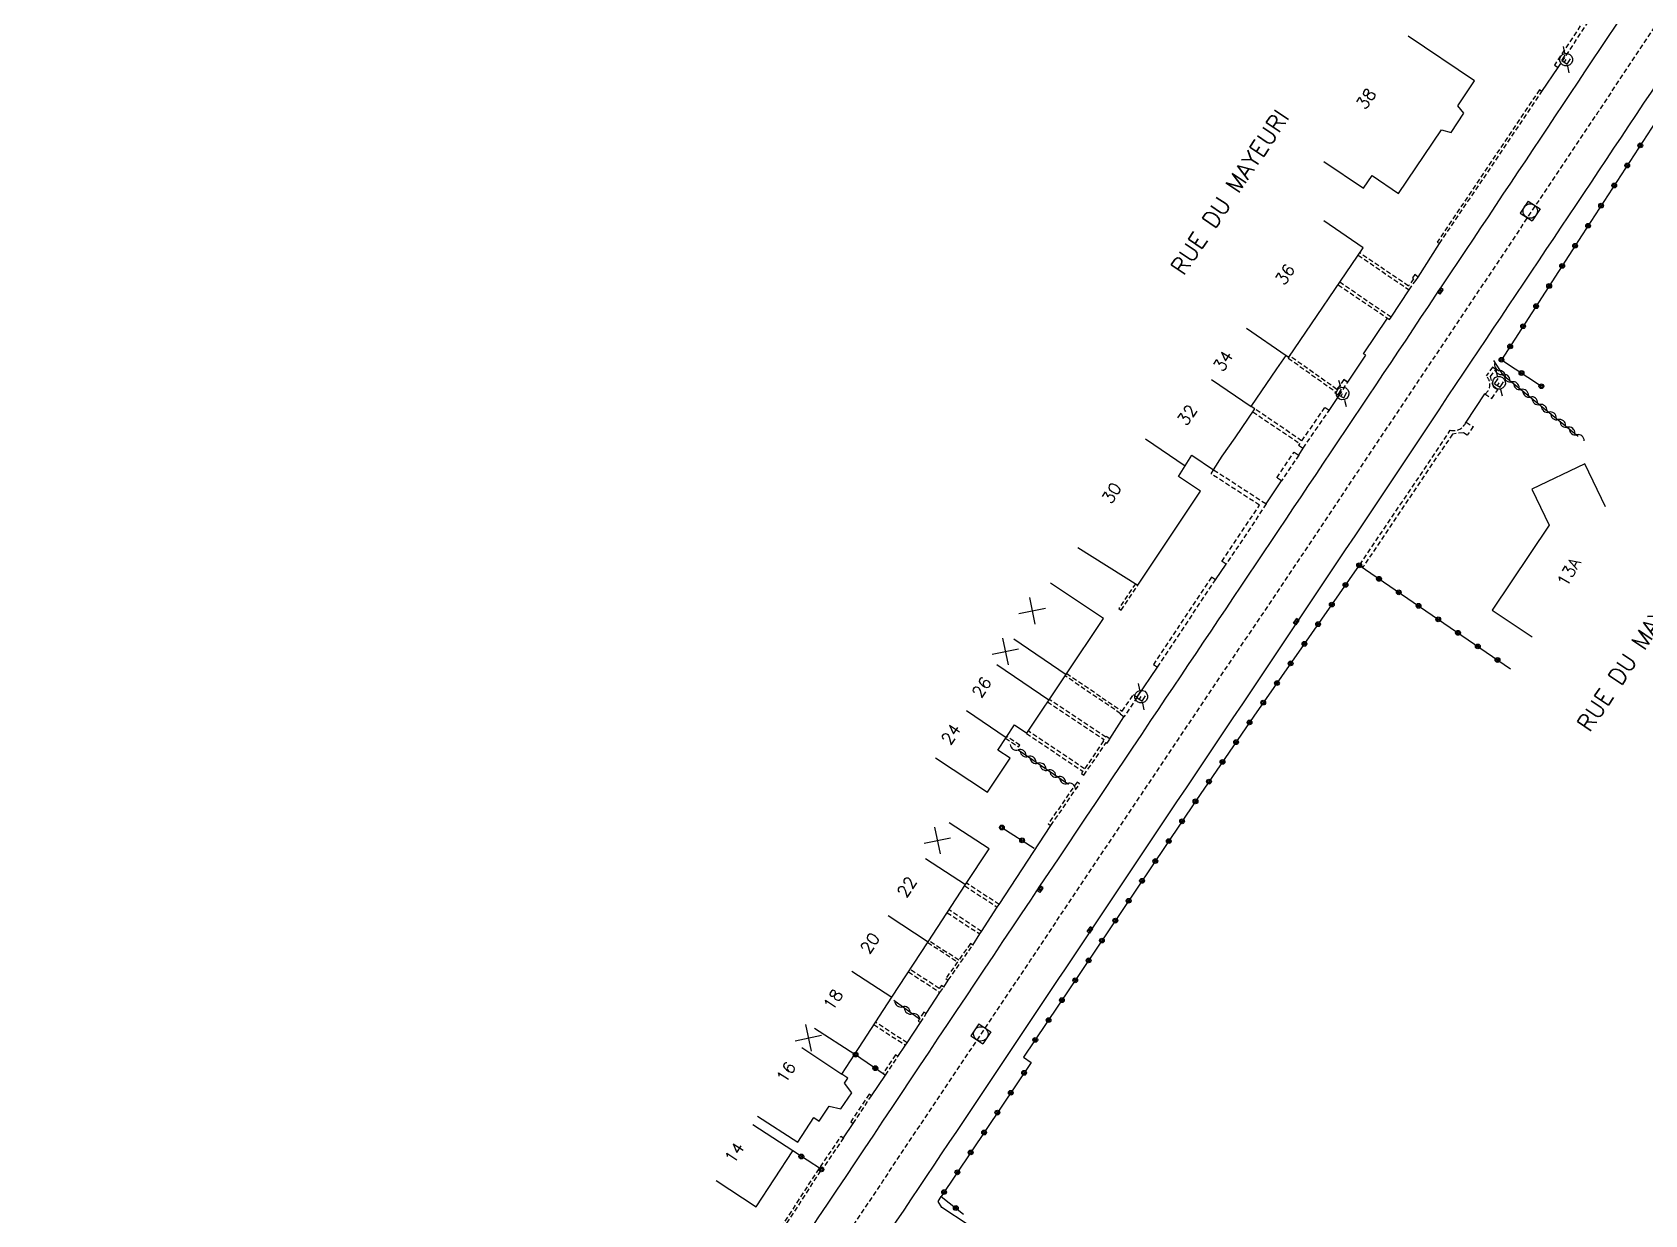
# Model space of a CAD drawing. Header units: millimetres. Extents: x 153000 to 154001, y 120000 to 121000.
# Drawn here: x 153360.4 to 153528.8, y 120659.3 to 120782.7 of the extents above; entities that cross this region are included whole.
import ezdxf
from ezdxf.enums import TextEntityAlignment as Align

# ---------------------------------------------------------------- set-up
doc = ezdxf.new("R2010")
doc.units = ezdxf.units.MM
doc.linetypes.add('DASHED', pattern=[0.75, 0.5, -0.25])
doc.layers.get('0').update_dxf_attribs({"linetype": 'CONTINUOUS'})
for name, color, linetype in [('W0001', 6, 'DASHED'), ('W0008', 7, 'CONTINUOUS'), ('W0100', 7, 'CONTINUOUS'), ('W0112', 1, 'DASHED'), ('W0310', 3, 'CONTINUOUS'), ('W0322', 7, 'CONTINUOUS'), ('W0334', 7, 'CONTINUOUS'), ('W0400', 7, 'CONTINUOUS'), ('W0420', 7, 'CONTINUOUS'), ('W0471', 7, 'CONTINUOUS'), ('W0989', 7, 'CONTINUOUS'), ('W0991', 7, 'CONTINUOUS'), ('W1102', 7, 'CONTINUOUS')]:
    doc.layers.add(name, color=color, linetype=linetype)
doc.styles.get("Standard").update_dxf_attribs({"font": 'romans.shx', "width": 0.85})

# ---------------------------------------------------------------- blocks, each defined once
blk = doc.blocks.new('t991o')
at = {"color": 0, "linetype": 'Continuous'}
for p, q in [((-1, 1), (1, -1)), ((-1, -1), (1, 1))]:
    blk.add_line(p, q, dxfattribs=at)
blk = doc.blocks.new('t322o')
at = {"color": 0, "linetype": 'Continuous'}
for radius in [0.25, 0.15]:
    blk.add_circle((0, 0), radius, dxfattribs=at)
blk = doc.blocks.new('t310o')
at = {"color": 0, "linetype": 'Continuous'}
for centre, start, end in [((-0.5, 0.38), 216.8699, 323.1304), ((0.5, -0.37), 36.8699, 143.1303)]:
    blk.add_arc(centre, 0.625, start, end, dxfattribs=at)
blk = doc.blocks.new('T471')
for p, q in [((-0.333334, 0.333334), (-0.333334, -0.333334)), ((-0.333334, 0.333334), (0.333334, 0.333334)), ((-0.333334, 0), (0, 0)), ((0.500001, 0.500001), (1.000002, 1.000002)), ((-0.500001, -0.500001), (-1.000002, -1.000002)), ((-0.333334, -0.333334), (0.333334, -0.333334))]:
    blk.add_line(p, q)
blk.add_ellipse((0, 0), major_axis=(0.471405, 0.471405), ratio=1, start_param=5.4977871438, end_param=11.780972451)
blk = doc.blocks.new('T420')
for p, q in [((0.75, 0.75), (-0.75, 0.75)), ((-0.75, 0.75), (-0.75, -0.75)), ((0.75, 0.75), (0.75, -0.75)), ((0.75, -0.75), (-0.75, -0.75))]:
    blk.add_line(p, q)
blk.add_ellipse((0, 0), major_axis=(-0.53, 0.53), ratio=1, start_param=3.926991, end_param=10.210176)
blk = doc.blocks.new('T400')
for p, q in [((-0.15, 0.3), (0.15, 0.3)), ((-0.15, -0.25), (-0.15, 0.3)), ((-0.15, 0.15), (0.15, 0.15)), ((-0.15, 0), (0.15, 0)), ((0.15, 0.3), (0.15, -0.25)), ((-0.15, -0.15), (0.15, -0.15)), ((-0.15, -0.25), (-0.15, -0.3)), ((-0.15, -0.3), (0.15, -0.3)), ((0.15, -0.3), (0.15, -0.25))]:
    blk.add_line(p, q)

msp = doc.modelspace()

# ---------------------------------------------------------------- linework, layer by layer
at = {"layer": 'W0001', "flags": 128}
msp.add_lwpolyline([(153363.28, 120534.06), (153365.13, 120536.8, -0.00033), (153418.42, 120616.6, -0.000932), (153480.1, 120708.93, 0.001108), (153530.18, 120783.77, -0.000172), (153583.94, 120864.22, -0.000373), (153641.59, 120950.59, 0.000476), (153666.96, 120988.67, -0.000171), (153674.48, 121000, -0.000171)], format="xyb", dxfattribs=at)
at = {"layer": 'W0008', "flags": 128}
msp.add_lwpolyline([(153360.37, 120536), (153362.24, 120538.72, -0.00033), (153415.53, 120618.52, -0.000932), (153477.22, 120710.87, 0.001108), (153527.29, 120785.7, -0.000172), (153581.06, 120866.14, -0.000373), (153638.71, 120952.52, 0.000476), (153664.06, 120990.59, -0.000142), (153670.32, 121000, -0.000142)], format="xyb", dxfattribs=at)
at = {"layer": 'W0008'}
msp.add_lwpolyline([(153365.91, 120531.75), (153367.18, 120533.62, 0.000108), (153406.1, 120591.9, 0.000419), (153431.82, 120630.43, -0.000269), (153456.93, 120667.99, 0.000637), (153476.99, 120698.01, 0.001586), (153508.28, 120744.78, 0.001159), (153533.41, 120782.36, 0.000114), (153548.92, 120805.52, -0.000413), (153595.83, 120875.74, 0.000653), (153620.79, 120913.12, 0.000704), (153645.75, 120950.48, -0.000181), (153676.81, 120997.11, -0.000009), (153678.73, 121000, -0.000009)], format="xyb", dxfattribs=at)
at = {"layer": 'W0100'}
for points in [[(153495.27, 120769.23), (153499.41, 120766.43), (153500.31, 120767.76), (153503.08, 120765.88), (153507.58, 120772.55), (153508.56, 120772.25), (153509.91, 120774.26), (153509.27, 120775.05), (153511.02, 120777.65), (153504.1, 120782.32)], [(153469.57, 120728.93), (153475.86, 120725), (153482.39, 120734.83), (153480.1, 120736.35), (153481.48, 120738.56), (153483.77, 120737.04), (153484.67, 120738.46), (153486, 120740.4), (153488.06, 120743.41), (153487.69, 120743.66), (153490.37, 120747.58), (153491.33, 120748.99), (153491.62, 120748.8), (153499.39, 120760.23), (153495.26, 120763.04)], [(153524.71, 120733.18), (153522.54, 120737.68), (153517.02, 120735.02), (153518.83, 120731.27), (153512.87, 120722.38), (153517.03, 120719.6)], [(153454.7, 120706.99), (153460.15, 120703.39), (153462.5, 120706.94), (153461.21, 120707.78), (153462.96, 120710.43), (153464.25, 120709.57), (153472.26, 120721.52), (153466.73, 120725.23)], [(153436.14, 120669.58), (153440.34, 120666.86), (153442.01, 120669.44), (153442.57, 120669.07), (153443.61, 120670.63), (153444.83, 120670.33), (153445.96, 120672.02), (153445.21, 120673.03), (153445.56, 120673.55), (153444.93, 120673.96), (153446.28, 120676.05), (153450.15, 120682.01), (153453.95, 120687.78), (153457.86, 120693.75), (153460.31, 120697.47), (153456.13, 120700.21)], [(153431.8, 120662.86), (153435.99, 120660.12), (153439.81, 120665.95), (153435.62, 120668.69)]]:
    msp.add_lwpolyline(points, dxfattribs=at)
at = {"layer": 'W0112'}
for points in [[(153524.54, 120787.14), (153519.37, 120779.28), (153519.76, 120779.03), (153524.93, 120786.89)], [(153517.81, 120776.72), (153507.12, 120760.82), (153507.37, 120760.66), (153518.06, 120776.55)], [(153492.65, 120738.59), (153490.85, 120735.89), (153490.37, 120736.21), (153492.18, 120738.9)], [(153484.64, 120727.48), (153488.57, 120733.35), (153483.5, 120736.62), (153483.77, 120737.04), (153489.27, 120733.49), (153485.06, 120727.2)], [(153483.53, 120725.85), (153477.5, 120716.74), (153477.92, 120716.46), (153483.95, 120725.57)], [(153466.77, 120699.92), (153469.76, 120704.26), (153469.5, 120704.45), (153466.5, 120700.1)], [(153453.15, 120679.35), (153453.75, 120680.29), (153453.49, 120680.45), (153452.9, 120679.51)], [(153449.5, 120673.86), (153450.78, 120675.81), (153450.53, 120675.98), (153449.25, 120674.03)], [(153446.11, 120668.81), (153448.03, 120671.71), (153447.78, 120671.87), (153445.86, 120668.98)], [(153445.09, 120667.33), (153442.94, 120664.11), (153442.69, 120664.28), (153444.84, 120667.49)], [(153442.52, 120664.08), (153437.73, 120656.69), (153437.98, 120656.52), (153442.77, 120663.92)]]:
    msp.add_lwpolyline(points, close=True, dxfattribs=at)
for points in [[(153498.86, 120759.45), (153504.19, 120755.83), (153504.87, 120756.82), (153504.88, 120756.82), (153505.13, 120757.17), (153504.78, 120757.43), (153504.53, 120757.07), (153504.63, 120756.99), (153504.11, 120756.23), (153499.03, 120759.69)], [(153496.77, 120756.37), (153502.13, 120752.73), (153502.3, 120752.97), (153496.94, 120756.62)], [(153491.62, 120748.8), (153491.56, 120748.71), (153496.49, 120745.21), (153496.42, 120745.12), (153496.88, 120744.79), (153497.79, 120746.21), (153497.38, 120746.47), (153496.64, 120745.44), (153491.72, 120748.93)], [(153487.85, 120743.11), (153492.76, 120739.79), (153492.64, 120739.62), (153493.11, 120739.3), (153495.83, 120743.24), (153495.36, 120743.56), (153492.96, 120740.08), (153488.06, 120743.41)], [(153475.61, 120725.16), (153473.86, 120722.58), (153474.11, 120722.41), (153475.86, 120725)], [(153468.42, 120715.79), (153474.22, 120711.84), (153475.39, 120713.59), (153475.78, 120713.32), (153474.4, 120711.26), (153474, 120711.53), (153474.05, 120711.59), (153468.25, 120715.54)], [(153464.25, 120709.57), (153464.22, 120709.53), (153470.12, 120705.58), (153469.96, 120705.36), (153470.22, 120705.17), (153472.54, 120708.57), (153472.63, 120708.51), (153472.93, 120708.95), (153472.54, 120709.22), (153472.49, 120709.15), (153466.6, 120713.07)], [(153466.43, 120712.82), (153472.32, 120708.9), (153472.24, 120708.78), (153472.27, 120708.75), (153470.29, 120705.84), (153464.4, 120709.79)], [(153462.03, 120709.03), (153463.4, 120708.13), (153463.52, 120708.3), (153462.15, 120709.2)], [(153457.77, 120693.62), (153461.16, 120691.4), (153461.36, 120691.67), (153457.95, 120693.89)], [(153455.94, 120690.82), (153459.33, 120688.61), (153459.53, 120688.87), (153456.13, 120691.1)], [(153453.91, 120687.71), (153457.02, 120685.69), (153455.8, 120683.95), (153456.05, 120683.78), (153458.61, 120687.44), (153458.37, 120687.61), (153457.14, 120685.86), (153454.02, 120687.89)], [(153451.89, 120684.65), (153455.17, 120682.49), (153455.58, 120683.03), (153455.34, 120683.21), (153455.1, 120682.9), (153452.06, 120684.9)], [(153448.28, 120679.13), (153451.57, 120677), (153451.75, 120677.23), (153448.44, 120679.38)]]:
    msp.add_lwpolyline(points, dxfattribs=at)
for points in [[(153512.11, 120744.96), (153512.83, 120744.48), (153513.44, 120745.38), (153513.03, 120745.65), (153512.67, 120746.77), (153513.23, 120747.53), (153512.9, 120747.77), (153512.23, 120746.84, -0.475237)], [(153508.7, 120740.78), (153508.7, 120740.78), (153499.38, 120726.9), (153499.05, 120727.13), (153508.49, 120741.18, 0.381218), (153510.14, 120742.03), (153510.86, 120741.55), (153510.26, 120740.65), (153509.85, 120740.92)]]:
    msp.add_lwpolyline(points, format="xyb", close=True, dxfattribs=at)
at = {"layer": 'W0310'}
for points in [[(153512.99, 120748.44), (153513.93, 120747)], [(153513.93, 120747), (153521.85, 120740.57)], [(153463.35, 120707.82), (153468.62, 120704.22)], [(153453.05, 120679.7), (153450.36, 120681.66)]]:
    msp.add_lwpolyline(points, dxfattribs=at)
at = {"layer": 'W0322'}
for points in [[(153539.29, 120787.64), (153530.86, 120774.81), (153522.26, 120761.56), (153513.83, 120748.53)], [(153513.83, 120748.53), (153518, 120745.77)], [(153498.97, 120727.08), (153487.96, 120711.32), (153481.9, 120702.48), (153471.14, 120686.48), (153463.92, 120675.72), (153464.7, 120675.19), (153455.3, 120661.19), (153457.64, 120659.36)], [(153498.97, 120727.08), (153514.79, 120716.27)], [(153461.65, 120699.71), (153465.03, 120697.57)], [(153446.37, 120676), (153449.36, 120673.96)], [(153442.8, 120664.02), (153439.81, 120665.95)]]:
    msp.add_lwpolyline(points, dxfattribs=at)
at = {"layer": 'W0322', "flags": 128}
msp.add_lwpolyline([(153497.38, 120746.47), (153497.79, 120746.21)], dxfattribs=at)
at = {"layer": 'W0334', "flags": 128}
for points in [[(153518.06, 120776.55), (153519.76, 120779.03)], [(153505.13, 120757.17), (153507.37, 120760.66)], [(153502.3, 120752.97), (153504.19, 120755.83)], [(153495.83, 120743.24), (153496.88, 120744.79)], [(153510.14, 120742.03), (153512.11, 120744.96)], [(153492.65, 120738.59), (153493.11, 120739.3)], [(153489.27, 120733.49), (153490.85, 120735.89)], [(153483.95, 120725.57), (153485.06, 120727.2)], [(153475.78, 120713.32), (153477.92, 120716.46)], [(153472.93, 120708.95), (153474.4, 120711.26)], [(153461.36, 120691.67), (153466.77, 120699.92)], [(153459.53, 120688.87), (153461.16, 120691.4)], [(153458.61, 120687.44), (153459.33, 120688.61)], [(153453.75, 120680.29), (153455.17, 120682.49)], [(153455.58, 120683.03), (153456.05, 120683.78)], [(153451.75, 120677.23), (153453.15, 120679.35)], [(153450.78, 120675.81), (153451.57, 120677)], [(153448.03, 120671.71), (153449.5, 120673.86)], [(153445.09, 120667.33), (153446.11, 120668.81)]]:
    msp.add_lwpolyline(points, dxfattribs=at)
at = {"layer": 'W0334'}
for points in [[(153497.79, 120746.21), (153499.65, 120749), (153499.42, 120749.15), (153501.91, 120752.89)], [(153458.14, 120658.22), (153455.38, 120660.05), (153454.99, 120660.67), (153455.3, 120661.19)]]:
    msp.add_lwpolyline(points, dxfattribs=at)
at = {"layer": 'W1102'}
for p, q in [((153487.21, 120751.82), (153491.33, 120748.99)), ((153483.56, 120746.49), (153487.69, 120743.66)), ((153476.66, 120740.28), (153480.79, 120737.45)), ((153462.9, 120719.42), (153468.35, 120715.68)), ((153461.13, 120716.74), (153466.56, 120713.02)), ((153457.96, 120711.93), (153462.09, 120709.1)), ((153453.68, 120696.49), (153457.86, 120693.75)), ((153449.78, 120690.53), (153453.95, 120687.78)), ((153445.96, 120684.73), (153450.15, 120682.01)), ((153442.08, 120678.77), (153446.28, 120676.05)), ((153440.77, 120676.74), (153444.93, 120673.96))]:
    msp.add_line(p, q, dxfattribs=at)

# ---------------------------------------------------------------- block references
at = {"layer": 'W0310'}
for p, rotation in [((153513.67, 120747.4), 303.1808713687009), ((153513.93, 120747), 320.928449466636), ((153514.9, 120746.22), 320.928449466636), ((153515.87, 120745.43), 320.928449466636), ((153516.84, 120744.64), 320.928449466636), ((153517.81, 120743.85), 320.928449466636), ((153518.78, 120743.06), 320.928449466636), ((153519.75, 120742.28), 320.928449466636), ((153520.72, 120741.49), 320.928449466636), ((153521.69, 120740.7), 320.928449466636), ((153463.35, 120707.82), 325.637487033552), ((153464.39, 120707.11), 325.637487033552), ((153465.42, 120706.41), 325.637487033552), ((153466.45, 120705.7), 325.637487033552), ((153467.48, 120705), 325.637487033552), ((153468.51, 120704.29), 325.637487033552), ((153451.27, 120681), 143.7912390408733), ((153452.28, 120680.26), 143.7912390408733)]:
    msp.add_blockref('t310o', p, dxfattribs=dict(at, rotation=rotation))
at = {"layer": 'W0322'}
for p, rotation in [((153528.33, 120770.91), 237.002022356982), ((153526.97, 120768.81), 237.002022356982), ((153525.61, 120766.72), 237.002022356982), ((153524.24, 120764.62), 237.002022356982), ((153522.88, 120762.52), 237.002022356982), ((153521.52, 120760.43), 237.1179643546), ((153520.17, 120758.33), 237.1179643546), ((153518.81, 120756.23), 237.1179643546), ((153517.45, 120754.13), 237.1179643546), ((153516.09, 120752.03), 237.1179643546), ((153514.74, 120749.93), 237.1179643546), ((153513.83, 120748.53), 326.458155845498), ((153515.92, 120747.15), 326.458155845498), ((153518, 120745.77), 326.458155845498), ((153498.97, 120727.08), 235.045923276959), ((153497.54, 120725.03), 235.045923276959), ((153501.04, 120725.67), 325.640349157439), ((153503.1, 120724.26), 325.640349157439), ((153496.11, 120722.98), 235.045923276959), ((153505.17, 120722.85), 325.640349157439), ((153494.68, 120720.93), 235.045923276959), ((153507.23, 120721.44), 325.640349157439), ((153509.29, 120720.03), 325.640349157439), ((153493.25, 120718.88), 235.045923276959), ((153511.36, 120718.61), 325.640349157439), ((153491.81, 120716.84), 235.045923276959), ((153513.42, 120717.2), 325.640349157439), ((153490.38, 120714.79), 235.045923276959), ((153488.95, 120712.74), 235.045923276959), ((153487.52, 120710.68), 235.556817364349), ((153486.11, 120708.62), 235.556817364349), ((153484.69, 120706.56), 235.556817364349), ((153483.28, 120704.5), 235.556817364349), ((153481.87, 120702.44), 236.085005760995), ((153461.65, 120699.71), 327.573926819369), ((153480.47, 120700.36), 236.085005760995), ((153463.76, 120698.37), 327.573926819369), ((153479.08, 120698.29), 236.085005760995), ((153477.68, 120696.21), 236.085005760995), ((153476.29, 120694.14), 236.085005760995), ((153474.89, 120692.06), 236.085005760995), ((153473.5, 120689.99), 236.085005760995), ((153472.1, 120687.91), 236.085005760995), ((153470.71, 120685.84), 236.136483269349), ((153469.31, 120683.76), 236.136483269349), ((153467.92, 120681.69), 236.136483269349), ((153466.53, 120679.61), 236.136483269349), ((153465.14, 120677.54), 236.136483269349), ((153446.37, 120676), 325.728095693662), ((153448.43, 120674.59), 325.728095693662), ((153463.97, 120674.1), 236.100751246995), ((153462.58, 120672.02), 236.100751246995), ((153461.18, 120669.95), 236.100751246995), ((153459.79, 120667.87), 236.100751246995), ((153440.7, 120665.37), 147.208600372241), ((153458.39, 120665.8), 236.100751246995), ((153442.8, 120664.02), 147.208600372241), ((153457, 120663.72), 236.100751246995), ((153455.61, 120661.65), 236.100751246995), ((153456.84, 120659.99), 322.043096521685)]:
    msp.add_blockref('t322o', p, dxfattribs=dict(at, rotation=rotation))
at = {"layer": 'W0400'}
for p, rotation in [((153507.44, 120755.71), 146.5008371720006), ((153492.39, 120721.2), 146.1033226049934), ((153465.67, 120693.27), 146.0666209711549), ((153470.86, 120689.02), 146.2715647362496)]:
    msp.add_blockref('T400', p, dxfattribs=dict(at, rotation=rotation))
at = {"layer": 'W0420'}
for p, rotation in [((153516.84, 120764.06), 56.50083717200061), ((153459.45, 120678.16), 56.16276275949541)]:
    msp.add_blockref('T420', p, dxfattribs=dict(at, rotation=rotation))
at = {"layer": 'W0471'}
for p, rotation in [((153520.59, 120779.86), 56.0959534681142), ((153513.58, 120746.13), 57.9148026472386), ((153497.24, 120745.01), 60.86985188242889), ((153476.2, 120713.37), 56.14602031495829)]:
    msp.add_blockref('T471', p, dxfattribs=dict(at, rotation=rotation))
at = {"layer": 'W0991'}
for p, rotation in [((153464.81, 120722.32), 326.6024479421786), ((153462.01, 120718.08), 326.6024479417266), ((153454.9, 120698.35), 326.6712801833742), ((153441.43, 120677.75), 327.1100379765878)]:
    msp.add_blockref('t991o', p, dxfattribs=dict(at, rotation=rotation))

# ---------------------------------------------------------------- texts
at = {"layer": 'W0989'}
for p in [(153485.46, 120766.03), (153527.88, 120718.35)]:
    msp.add_text('RUE DU MAYEURI', height=1.75, rotation=56.2541, dxfattribs=at).set_placement(p, align=Align.MIDDLE)
at = {"layer": 'W0991'}
for s, rotation, p in [('38', 55.9769, (153499.69, 120775.77)), ('36', 55.7996, (153491.23, 120757.43)), ('34', 57.9974, (153484.76, 120748.41)), ('32', 55.5837, (153481.01, 120742.77)), ('30', 57.9784, (153473.12, 120734.61)), ('13A', 60.4974, (153520.87, 120726.39)), ('26', 56.6024, (153459.55, 120714.34)), ('24', 56.592, (153456.33, 120709.46)), ('22', 56.795, (153451.73, 120693.51)), ('20', 56.6213, (153447.87, 120687.63)), ('18', 56.9917, (153444.02, 120681.75)), ('16', 57.11, (153439.11, 120674.18)), ('14', 56.7728, (153433.71, 120665.78))]:
    msp.add_text(s, height=1.25, rotation=rotation, dxfattribs=at).set_placement(p, align=Align.MIDDLE)

doc.saveas('drawing.dxf')
